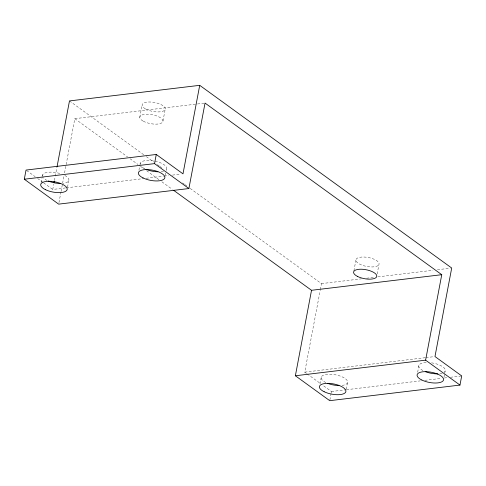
<?xml version="1.0" encoding="UTF-8"?>
<svg xmlns="http://www.w3.org/2000/svg" width="486" height="486" viewBox="0 0 486 486"><rect width="100%" height="100%" fill="white"/><g stroke="black" fill="none" stroke-linecap="round" stroke-linejoin="round"><path stroke-width="0.36" stroke-dasharray="2.43 1.82" d="M41.134 182.56L42.197 176.922M42.331 176.218L42.598 174.808M65.555 187.912L52.755 189.443L53.739 184.237M54.444 180.519L55.143 176.801M55.289 176.054L56.971 167.129M58.94 202.65L60.908 192.243M61.048 191.502L62.451 184.073M62.591 183.325L64 175.896M64.559 172.925L74.814 118.669L196.763 104.065M67.548 187.14L68.745 180.804M139.774 117.387L142.076 105.176M138.941 170.155L139.877 165.228M140.011 164.523L140.272 163.114M162.992 120.965L165.301 108.755M165.222 175.446L166.024 171.218M166.157 170.513L166.425 169.104M306.563 373.461L304.74 372.136L320.201 290.312M320.341 289.571L321.465 283.617L189.941 188.264M319.976 383.928L321.307 376.881M353.899 270.824L356.068 259.33M329.866 399.966L331.063 393.63M331.197 392.925L331.464 391.516L322.959 385.349M346.257 389.213L347.454 382.871M377.154 273.964L378.922 264.627A11.786 4.55 10.7 0 0 363.571 257.009A11.786 4.55 10.7 0 0 359.992 264.305A11.786 4.55 10.7 0 0 378.922 264.627M417.656 372.227L418.987 365.186M444.064 376.814L445.133 371.176M197.516 103.974L205.043 103.075M66.309 187.821L143.091 178.623M146.104 178.265L163.418 176.193M164.171 176.102L168.685 175.561M172.451 175.106L180.731 174.116M321.465 283.617L361.365 278.843M366.632 278.211L374.913 277.22M377.926 276.856L432.88 270.277M437.4 269.736L450.194 268.205M304.74 372.136L425.189 357.714M425.943 357.623L434.223 356.633M331.464 391.516L345.771 389.802M346.524 389.711L420.299 380.878M424.813 380.338L441.373 378.351M444.386 377.993L447.399 377.634M450.407 377.27L461.7 375.921M69.48 100.924L143.85 154.84M146.304 156.626L153.679 161.972M157.367 164.645L159.214 165.981M159.827 166.425L161.674 167.761M182.566 182.912L184.413 184.249M185.026 184.698L186.867 186.035M74.814 118.669L127.551 156.905M130.005 158.685L137.975 164.468M140.43 166.242L144.105 168.909M146.559 170.689L159.438 180.027M161.893 181.807L172.317 189.364M26.639 170.507L35.144 176.673M37.574 178.435L43.035 182.396M43.643 182.839L52.755 189.443M307.17 373.898L320.535 383.588M140.132 164.462A13.468 5.2 10.7 0 1 155.623 161.273A13.468 5.2 10.7 0 1 165.386 170.252M163.533 171.121A13.468 5.2 10.7 0 1 160.981 171.643M144.84 168.794A13.468 5.2 10.7 0 1 141.335 166.425M431.562 362.829A13.468 5.2 10.7 0 1 444.095 372.325M442.242 373.193A13.468 5.2 10.7 0 1 439.696 373.716M422.905 370.539A13.468 5.2 10.7 0 1 426.848 362.495M64.826 175.452A13.468 5.2 10.7 0 1 63.308 183.344M47.166 180.494A13.468 5.2 10.7 0 1 43.211 177.627M42.458 176.163A13.468 5.2 10.7 0 1 60.616 173.702M325.875 382.567A13.468 5.2 10.7 0 1 324.976 374.651A13.468 5.2 10.7 0 1 344.525 378.102A13.468 5.2 10.7 0 1 342.016 385.416M145.606 108.986A11.786 4.55 10.7 0 0 164.948 109.897A11.786 4.55 10.7 0 0 150.514 102.017A11.786 4.55 10.7 0 0 145.606 108.986M143.297 121.196A11.786 4.55 10.7 0 0 162.64 122.101A11.786 4.55 10.7 0 0 148.206 114.228A11.786 4.55 10.7 0 0 143.297 121.196"/><path stroke-width="0.73" d="M199.716 85.329L451.701 268.023L434.976 356.542L461.7 375.921L459.969 385.076L425.608 360.162L441.756 274.693L205.043 103.075L188.896 188.538L58.66 204.138L24.3 179.225L26.031 170.07L156.267 154.469L182.991 173.848L199.716 85.329L69.48 100.924L57.111 166.382M54.019 182.748L54.304 181.26M188.896 188.538L154.536 163.624L156.267 154.469M459.969 385.076L329.733 400.671L295.373 375.763L311.526 290.294L173.545 190.251M24.3 179.225L154.536 163.624M311.526 290.294L441.756 274.693M295.373 375.763L425.608 360.162M157.914 171.789A13.468 5.2 10.7 0 1 145.952 169.304M437.898 373.849A13.468 5.2 10.7 0 1 425.25 371.62M60.24 183.489A13.468 5.2 10.7 0 1 48.278 181.005M338.949 385.562A13.468 5.2 10.7 0 1 327.576 383.32M45.435 189.649A13.468 5.2 10.7 0 0 67.013 189.959A13.468 5.2 10.7 0 0 49.378 181.278A13.468 5.2 10.7 0 0 45.435 189.649M324.144 391.722A13.468 5.2 10.7 0 0 345.728 392.032A13.468 5.2 10.7 0 0 328.086 383.351A13.468 5.2 10.7 0 0 324.144 391.722M421.824 380.028A13.468 5.2 10.7 0 0 443.402 380.331A13.468 5.2 10.7 0 0 425.76 371.656A13.468 5.2 10.7 0 0 421.824 380.028M143.109 177.955A13.468 5.2 10.7 0 0 164.693 178.259A13.468 5.2 10.7 0 0 147.051 169.584A13.468 5.2 10.7 0 0 143.109 177.955M357.684 276.516A11.786 4.55 10.7 0 0 376.614 276.838A11.786 4.55 10.7 0 0 361.262 269.22A11.786 4.55 10.7 0 0 357.684 276.516"/></g></svg>
